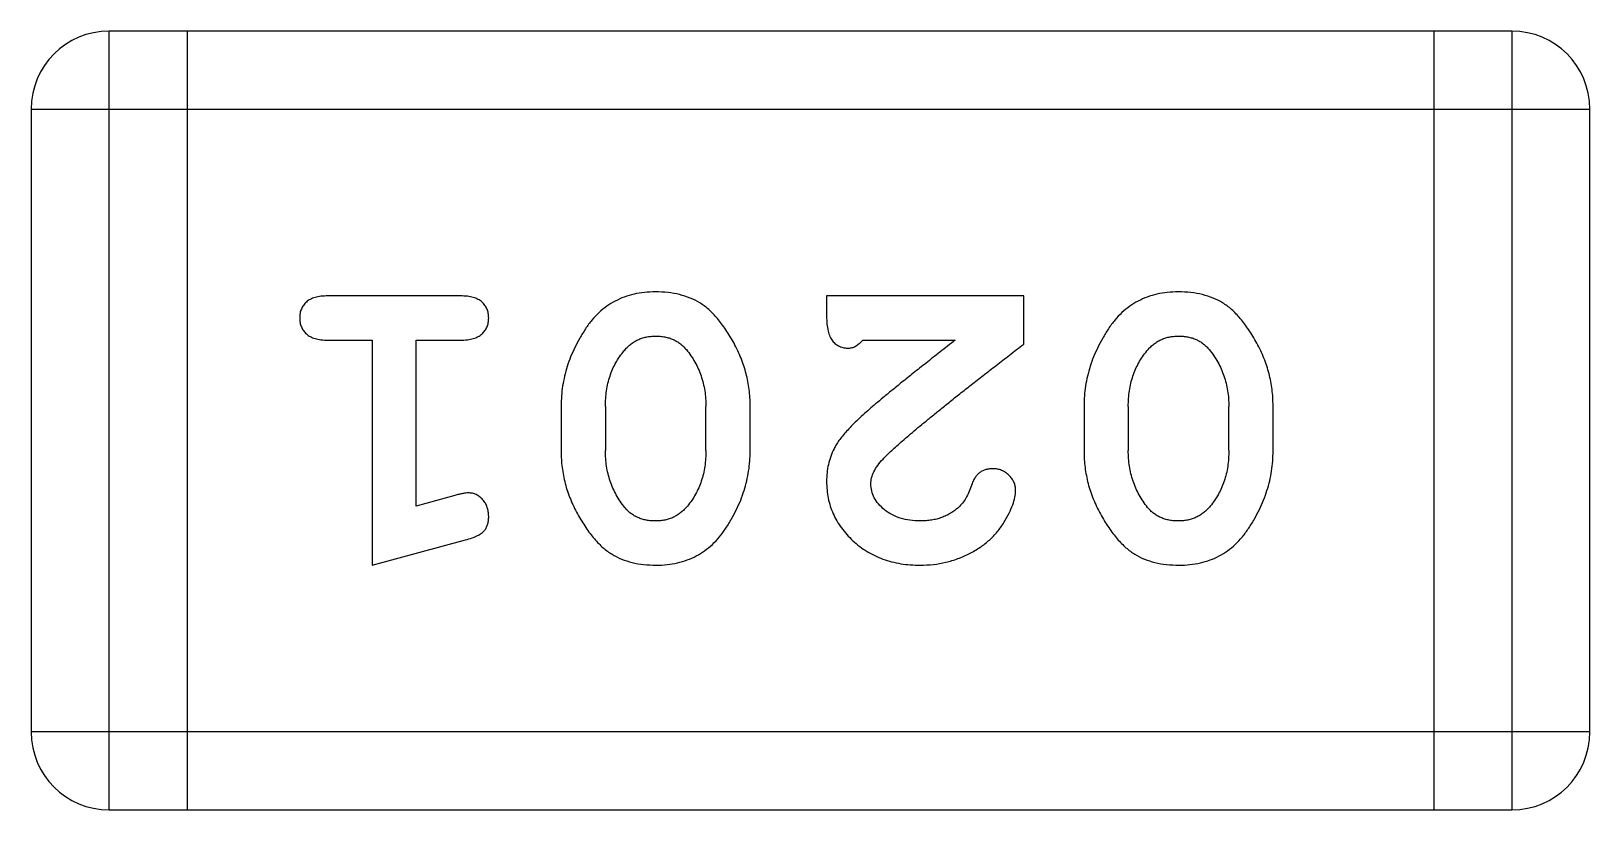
# Model space of a CAD drawing. Header units: millimetres. Extents: x 563 to 681, y 173 to 284.
# Drawn here: x 627.331 to 627.94, y 258.391 to 258.696 of the extents above; entities that cross this region are included whole.
import ezdxf

# ---------------------------------------------------------------- set-up
doc = ezdxf.new("R2010")
doc.units = ezdxf.units.MM
doc.header["$LTSCALE"] = 30.734
doc.layers.get('0').update_dxf_attribs({"linetype": 'CONTINUOUS'})

msp = doc.modelspace()

# ---------------------------------------------------------------- linework, layer by layer
at = {"linetype": 'Continuous'}
for p, q in [((627.36116, 258.39134), (627.36116, 258.69614)), ((627.9098, 258.69614), (627.36116, 258.69614)), ((627.39164, 258.69614), (627.39164, 258.39134)), ((627.87932, 258.69614), (627.87932, 258.39134)), ((627.9098, 258.69614), (627.9098, 258.39134)), ((627.33068, 258.66566), (627.33068, 258.42182)), ((627.33068, 258.66566), (627.94028, 258.66566)), ((627.94028, 258.42182), (627.94028, 258.66566)), ((627.49861, 258.59251), (627.4467, 258.59251)), ((627.64177, 258.59251), (627.64177, 258.58464)), ((627.71886, 258.59251), (627.64177, 258.59251)), ((627.71886, 258.57363), (627.71886, 258.59251)), ((627.4467, 258.5752), (627.464, 258.5752)), ((627.464, 258.5752), (627.464, 258.48711)), ((627.48131, 258.51024), (627.48131, 258.5752)), ((627.48131, 258.5752), (627.49861, 258.5752)), ((627.65593, 258.5752), (627.69211, 258.5752)), ((627.53794, 258.54947), (627.53794, 258.53172)), ((627.55525, 258.5492), (627.55525, 258.53199)), ((627.59458, 258.53199), (627.59458, 258.5492)), ((627.61188, 258.53172), (627.61188, 258.54947)), ((627.74245, 258.54947), (627.74245, 258.53172)), ((627.75976, 258.5492), (627.75976, 258.53199)), ((627.79909, 258.53199), (627.79909, 258.5492)), ((627.81639, 258.53172), (627.81639, 258.54947)), ((627.49633, 258.51439), (627.48131, 258.51024)), ((627.464, 258.48711), (627.50058, 258.49699)), ((627.94028, 258.42182), (627.33068, 258.42182)), ((627.36116, 258.39134), (627.9098, 258.39134))]:
    msp.add_line(p, q, dxfattribs=at)
for centre, start, end in [((627.36116, 258.66566), 90, 180), ((627.9098, 258.66566), 360, 90), ((627.36116, 258.42182), 180, 270), ((627.9098, 258.42182), 270, 360)]:
    msp.add_arc(centre, 0.03048, start, end, dxfattribs=at)
for points, knots in [([(627.4467, 258.59251), (627.4458, 258.59249), (627.44412, 258.59245), (627.4418, 258.59198), (627.43984, 258.59127), (627.4383, 258.59017), (627.43712, 258.58885), (627.43629, 258.58733), (627.43578, 258.58565), (627.43572, 258.58447), (627.43569, 258.58386)], [0, 0, 0, 0, 0.169012, 0.317488, 0.445429, 0.560977, 0.67065, 0.776666, 0.88492, 1, 1, 1, 1]), ([(627.50963, 258.58386), (627.50959, 258.58447), (627.50953, 258.58565), (627.50902, 258.58734), (627.50819, 258.58884), (627.50704, 258.59019), (627.50548, 258.59126), (627.50351, 258.59198), (627.50119, 258.59245), (627.49951, 258.59249), (627.49861, 258.59251)], [0, 0, 0, 0, 0.115051, 0.223278, 0.329269, 0.437893, 0.554681, 0.682591, 0.83103, 1, 1, 1, 1]), ([(627.57484, 258.59408), (627.57339, 258.59404), (627.57058, 258.59397), (627.56648, 258.59326), (627.56265, 258.59214), (627.55907, 258.59054), (627.55574, 258.58852), (627.55271, 258.586), (627.5499, 258.58306), (627.54745, 258.57967), (627.54525, 258.57607), (627.54329, 258.5724), (627.54164, 258.56868), (627.54028, 258.56492), (627.53926, 258.56111), (627.53848, 258.55727), (627.53803, 258.55338), (627.53797, 258.55077), (627.53794, 258.54947)], [0, 0, 0, 0, 0.067217, 0.131051, 0.19272, 0.252824, 0.312745, 0.373449, 0.436041, 0.501494, 0.567761, 0.632087, 0.695096, 0.757109, 0.817993, 0.878657, 0.939311, 1, 1, 1, 1]), ([(627.61188, 258.54947), (627.61186, 258.55054), (627.61183, 258.55267), (627.61152, 258.55585), (627.61104, 258.55898), (627.61033, 258.56207), (627.60947, 258.56512), (627.60833, 258.5681), (627.60708, 258.57107), (627.60559, 258.57395), (627.60402, 258.57668), (627.6024, 258.57923), (627.60075, 258.58153), (627.59911, 258.58365), (627.59741, 258.5855), (627.59571, 258.58718), (627.59397, 258.5886), (627.59161, 258.59019), (627.58843, 258.5918), (627.58423, 258.59311), (627.57966, 258.59394), (627.57648, 258.59403), (627.57484, 258.59408)], [0, 0, 0, 0, 0.049886, 0.09882, 0.148132, 0.19689, 0.246038, 0.295176, 0.345305, 0.395692, 0.445312, 0.491875, 0.535813, 0.577009, 0.616081, 0.652689, 0.687585, 0.720206, 0.785062, 0.85223, 0.923759, 1, 1, 1, 1]), ([(627.77935, 258.59408), (627.7779, 258.59404), (627.77509, 258.59397), (627.771, 258.59326), (627.76716, 258.59214), (627.76358, 258.59054), (627.76026, 258.58852), (627.75722, 258.586), (627.75441, 258.58306), (627.75196, 258.57967), (627.74977, 258.57607), (627.74781, 258.5724), (627.74616, 258.56868), (627.74479, 258.56492), (627.74377, 258.56111), (627.74299, 258.55727), (627.74254, 258.55338), (627.74248, 258.55077), (627.74245, 258.54947)], [0, 0, 0, 0, 0.067217, 0.131051, 0.19272, 0.252824, 0.312745, 0.373449, 0.436041, 0.501494, 0.567761, 0.632087, 0.695096, 0.757109, 0.817993, 0.878657, 0.939311, 1, 1, 1, 1]), ([(627.81639, 258.54947), (627.81637, 258.55054), (627.81634, 258.55267), (627.81603, 258.55585), (627.81555, 258.55898), (627.81485, 258.56207), (627.81398, 258.56512), (627.81284, 258.5681), (627.81159, 258.57107), (627.81011, 258.57395), (627.80853, 258.57668), (627.80691, 258.57923), (627.80526, 258.58153), (627.80362, 258.58365), (627.80192, 258.5855), (627.80022, 258.58718), (627.79848, 258.5886), (627.79612, 258.59019), (627.79294, 258.5918), (627.78874, 258.59311), (627.78418, 258.59394), (627.78099, 258.59403), (627.77935, 258.59408)], [0, 0, 0, 0, 0.049886, 0.09882, 0.148132, 0.19689, 0.246038, 0.295176, 0.345305, 0.395692, 0.445312, 0.491875, 0.535813, 0.577009, 0.616081, 0.652689, 0.687585, 0.720206, 0.785062, 0.85223, 0.923759, 1, 1, 1, 1]), ([(627.43569, 258.58386), (627.43572, 258.58325), (627.43578, 258.58206), (627.43629, 258.58038), (627.43713, 258.57888), (627.43829, 258.57757), (627.43984, 258.57648), (627.4418, 258.57573), (627.44412, 258.57527), (627.4458, 258.57523), (627.4467, 258.5752)], [0, 0, 0, 0, 0.11517, 0.223509, 0.328254, 0.438012, 0.553651, 0.682263, 0.830856, 1, 1, 1, 1]), ([(627.49861, 258.5752), (627.49951, 258.57523), (627.50119, 258.57527), (627.50352, 258.57573), (627.50547, 258.57649), (627.50704, 258.57755), (627.50818, 258.57889), (627.50903, 258.58038), (627.50953, 258.58206), (627.50959, 258.58325), (627.50963, 258.58386)], [0, 0, 0, 0, 0.169102, 0.317658, 0.446239, 0.563118, 0.671828, 0.776546, 0.884858, 1, 1, 1, 1]), ([(627.64177, 258.58464), (627.64179, 258.58358), (627.64183, 258.5816), (627.64228, 258.57889), (627.64294, 258.57665), (627.64401, 258.57491), (627.64532, 258.57361), (627.64684, 258.57271), (627.64857, 258.57214), (627.64979, 258.57209), (627.65042, 258.57206)], [0, 0, 0, 0, 0.1844, 0.34094, 0.473574, 0.586824, 0.690029, 0.789175, 0.890445, 1, 1, 1, 1]), ([(627.5625, 258.57098), (627.5629, 258.57144), (627.56369, 258.57234), (627.56503, 258.57353), (627.56645, 258.57453), (627.56795, 258.57536), (627.56954, 258.576), (627.57121, 258.57644), (627.57297, 258.57672), (627.57417, 258.57676), (627.57479, 258.57678)], [0, 0, 0, 0, 0.129853, 0.25607, 0.380154, 0.49978, 0.62208, 0.743277, 0.868791, 1, 1, 1, 1]), ([(627.57479, 258.57678), (627.57543, 258.57677), (627.57667, 258.57674), (627.57849, 258.57649), (627.58019, 258.57608), (627.58177, 258.57548), (627.58324, 258.57474), (627.5846, 258.57383), (627.58583, 258.57274), (627.58656, 258.57191), (627.58693, 258.57149)], [0, 0, 0, 0, 0.139844, 0.271849, 0.399162, 0.521619, 0.6402, 0.758957, 0.87828, 1, 1, 1, 1]), ([(627.65042, 258.57206), (627.65087, 258.5721), (627.65182, 258.57218), (627.6532, 258.57285), (627.65461, 258.57384), (627.65547, 258.57473), (627.65593, 258.5752)], [0, 0, 0, 0, 0.20611, 0.432681, 0.695597, 1, 1, 1, 1]), ([(627.69211, 258.5752), (627.69011, 258.57364), (627.68629, 258.57065), (627.68082, 258.56633), (627.67584, 258.56241), (627.6714, 258.55883), (627.66744, 258.55566), (627.66403, 258.55282), (627.6611, 258.55038), (627.65934, 258.54886), (627.65854, 258.54817)], [0, 0, 0, 0, 0.176662, 0.337826, 0.484741, 0.617764, 0.73494, 0.837793, 0.926412, 1, 1, 1, 1]), ([(627.76701, 258.57098), (627.76741, 258.57144), (627.7682, 258.57234), (627.76954, 258.57353), (627.77096, 258.57453), (627.77246, 258.57536), (627.77405, 258.576), (627.77573, 258.57644), (627.77748, 258.57672), (627.77869, 258.57676), (627.7793, 258.57678)], [0, 0, 0, 0, 0.129853, 0.25607, 0.380154, 0.49978, 0.62208, 0.743277, 0.868791, 1, 1, 1, 1]), ([(627.7793, 258.57678), (627.77994, 258.57677), (627.78119, 258.57674), (627.783, 258.57649), (627.7847, 258.57608), (627.78628, 258.57548), (627.78775, 258.57474), (627.78911, 258.57383), (627.79035, 258.57274), (627.79108, 258.57191), (627.79144, 258.57149)], [0, 0, 0, 0, 0.139844, 0.271849, 0.399162, 0.521619, 0.6402, 0.758957, 0.87828, 1, 1, 1, 1]), ([(627.55525, 258.5492), (627.55528, 258.55026), (627.55533, 258.55233), (627.55564, 258.55539), (627.5562, 258.55833), (627.55704, 258.56112), (627.55801, 258.5638), (627.5593, 258.56633), (627.56076, 258.56875), (627.56192, 258.57023), (627.5625, 258.57098)], [0, 0, 0, 0, 0.135449, 0.266263, 0.393429, 0.516942, 0.639128, 0.758779, 0.879341, 1, 1, 1, 1]), ([(627.58693, 258.57149), (627.58755, 258.5707), (627.58877, 258.56913), (627.5903, 258.56657), (627.59165, 258.56395), (627.5927, 258.56119), (627.59354, 258.55834), (627.59416, 258.55538), (627.5945, 258.55232), (627.59455, 258.55025), (627.59458, 258.5492)], [0, 0, 0, 0, 0.124927, 0.248361, 0.370889, 0.492583, 0.61616, 0.741472, 0.869044, 1, 1, 1, 1]), ([(627.66385, 258.52865), (627.66429, 258.5291), (627.66524, 258.53009), (627.66685, 258.53164), (627.66874, 258.53337), (627.67092, 258.5353), (627.67337, 258.53742), (627.67609, 258.53977), (627.67912, 258.54226), (627.68242, 258.54498), (627.686, 258.54789), (627.68987, 258.55099), (627.694, 258.55429), (627.69842, 258.55778), (627.70314, 258.56146), (627.70813, 258.56534), (627.71339, 258.56943), (627.717, 258.57221), (627.71886, 258.57363)], [0, 0, 0, 0, 0.026647, 0.057942, 0.094152, 0.134806, 0.180631, 0.231142, 0.286385, 0.346321, 0.411439, 0.481035, 0.555329, 0.634592, 0.718826, 0.807759, 0.901393, 1, 1, 1, 1]), ([(627.75976, 258.5492), (627.75979, 258.55026), (627.75984, 258.55233), (627.76016, 258.55539), (627.76071, 258.55833), (627.76155, 258.56112), (627.76252, 258.5638), (627.76382, 258.56633), (627.76527, 258.56875), (627.76643, 258.57023), (627.76701, 258.57098)], [0, 0, 0, 0, 0.135449, 0.266263, 0.393429, 0.516942, 0.639128, 0.758779, 0.879341, 1, 1, 1, 1]), ([(627.79144, 258.57149), (627.79206, 258.5707), (627.79328, 258.56913), (627.79481, 258.56657), (627.79616, 258.56395), (627.79721, 258.56119), (627.79805, 258.55834), (627.79867, 258.55538), (627.79901, 258.55232), (627.79906, 258.55025), (627.79909, 258.5492)], [0, 0, 0, 0, 0.124927, 0.248361, 0.370889, 0.492583, 0.61616, 0.741472, 0.869044, 1, 1, 1, 1]), ([(627.65854, 258.54817), (627.65766, 258.54739), (627.65596, 258.54591), (627.65359, 258.54369), (627.65148, 258.54158), (627.64961, 258.53959), (627.648, 258.53772), (627.64665, 258.53595), (627.64552, 258.53432), (627.64441, 258.53226), (627.64333, 258.5297), (627.64242, 258.52654), (627.64186, 258.52324), (627.6418, 258.52101), (627.64177, 258.51987)], [0, 0, 0, 0, 0.103002, 0.197728, 0.285279, 0.365235, 0.437224, 0.502446, 0.560545, 0.611446, 0.707576, 0.80349, 0.900532, 1, 1, 1, 1]), ([(627.53794, 258.53172), (627.53796, 258.53065), (627.538, 258.5285), (627.53829, 258.52531), (627.53883, 258.52218), (627.5395, 258.51907), (627.54042, 258.51602), (627.54153, 258.51301), (627.54283, 258.51004), (627.54433, 258.50717), (627.54593, 258.50444), (627.54756, 258.50188), (627.54922, 258.49956), (627.55088, 258.49745), (627.5526, 258.4956), (627.5543, 258.49395), (627.55604, 258.49253), (627.5584, 258.49096), (627.56158, 258.48936), (627.56575, 258.48805), (627.57029, 258.48725), (627.57345, 258.48716), (627.57508, 258.48711)], [0, 0, 0, 0, 0.049855, 0.099516, 0.148482, 0.19758, 0.246804, 0.296268, 0.346517, 0.397047, 0.446826, 0.49336, 0.537801, 0.579207, 0.617974, 0.654833, 0.689171, 0.722088, 0.786392, 0.853518, 0.924186, 1, 1, 1, 1]), ([(627.56282, 258.5097), (627.56222, 258.5105), (627.56102, 258.51209), (627.55947, 258.51463), (627.55815, 258.51728), (627.55711, 258.52003), (627.55625, 258.52288), (627.55567, 258.52583), (627.55532, 258.52888), (627.55527, 258.53094), (627.55525, 258.53199)], [0, 0, 0, 0, 0.125331, 0.248948, 0.371201, 0.494032, 0.616811, 0.742104, 0.868849, 1, 1, 1, 1]), ([(627.57508, 258.48711), (627.57652, 258.48715), (627.57933, 258.48722), (627.58342, 258.48793), (627.58725, 258.48906), (627.59083, 258.49063), (627.59413, 258.49271), (627.59718, 258.49521), (627.59997, 258.49818), (627.60243, 258.50157), (627.60463, 258.50516), (627.60655, 258.50885), (627.60821, 258.51255), (627.60954, 258.51632), (627.6106, 258.52011), (627.61134, 258.52395), (627.6118, 258.52782), (627.61185, 258.53042), (627.61188, 258.53172)], [0, 0, 0, 0, 0.06692, 0.130834, 0.19258, 0.252759, 0.312631, 0.373411, 0.436359, 0.501894, 0.568244, 0.632472, 0.69556, 0.757163, 0.818592, 0.878885, 0.939235, 1, 1, 1, 1]), ([(627.59458, 258.53199), (627.59455, 258.53093), (627.5945, 258.52885), (627.59418, 258.52579), (627.59362, 258.52286), (627.5928, 258.52006), (627.59181, 258.51738), (627.59052, 258.51486), (627.58907, 258.51244), (627.58791, 258.51096), (627.58733, 258.51021)], [0, 0, 0, 0, 0.135446, 0.266257, 0.393419, 0.517936, 0.639137, 0.758785, 0.879345, 1, 1, 1, 1]), ([(627.74245, 258.53172), (627.74247, 258.53065), (627.74251, 258.5285), (627.7428, 258.52531), (627.74334, 258.52218), (627.74401, 258.51907), (627.74493, 258.51602), (627.74605, 258.51301), (627.74734, 258.51004), (627.74884, 258.50717), (627.75044, 258.50444), (627.75207, 258.50188), (627.75373, 258.49956), (627.7554, 258.49745), (627.75711, 258.4956), (627.75881, 258.49395), (627.76055, 258.49253), (627.76291, 258.49096), (627.76609, 258.48936), (627.77026, 258.48805), (627.77481, 258.48725), (627.77796, 258.48716), (627.7796, 258.48711)], [0, 0, 0, 0, 0.049855, 0.099516, 0.148482, 0.19758, 0.246804, 0.296268, 0.346517, 0.397047, 0.446826, 0.49336, 0.537801, 0.579207, 0.617974, 0.654833, 0.689171, 0.722088, 0.786392, 0.853518, 0.924186, 1, 1, 1, 1]), ([(627.76733, 258.5097), (627.76673, 258.5105), (627.76553, 258.51209), (627.76398, 258.51463), (627.76266, 258.51728), (627.76162, 258.52003), (627.76076, 258.52288), (627.76019, 258.52583), (627.75983, 258.52888), (627.75978, 258.53094), (627.75976, 258.53199)], [0, 0, 0, 0, 0.125331, 0.248948, 0.371201, 0.494032, 0.616811, 0.742104, 0.868849, 1, 1, 1, 1]), ([(627.7796, 258.48711), (627.78103, 258.48715), (627.78384, 258.48722), (627.78793, 258.48793), (627.79176, 258.48906), (627.79534, 258.49063), (627.79864, 258.49271), (627.80169, 258.49521), (627.80448, 258.49818), (627.80694, 258.50157), (627.80914, 258.50516), (627.81106, 258.50885), (627.81272, 258.51255), (627.81405, 258.51632), (627.81511, 258.52011), (627.81585, 258.52395), (627.81631, 258.52782), (627.81637, 258.53042), (627.81639, 258.53172)], [0, 0, 0, 0, 0.06692, 0.130834, 0.19258, 0.252759, 0.312631, 0.373411, 0.436359, 0.501894, 0.568244, 0.632472, 0.69556, 0.757163, 0.818592, 0.878885, 0.939235, 1, 1, 1, 1]), ([(627.79909, 258.53199), (627.79906, 258.53093), (627.79901, 258.52885), (627.79869, 258.52579), (627.79813, 258.52286), (627.79731, 258.52006), (627.79632, 258.51738), (627.79503, 258.51486), (627.79358, 258.51244), (627.79242, 258.51096), (627.79184, 258.51021)], [0, 0, 0, 0, 0.135446, 0.266257, 0.393419, 0.517936, 0.639137, 0.758785, 0.879345, 1, 1, 1, 1]), ([(627.65908, 258.51894), (627.65914, 258.51973), (627.65926, 258.52136), (627.66024, 258.5238), (627.66177, 258.52628), (627.66312, 258.52782), (627.66385, 258.52865)], [0, 0, 0, 0, 0.212836, 0.442809, 0.70317, 1, 1, 1, 1]), ([(627.64177, 258.51987), (627.64181, 258.51876), (627.64188, 258.51656), (627.64234, 258.51332), (627.64317, 258.51022), (627.6443, 258.50724), (627.64576, 258.50439), (627.64755, 258.50168), (627.64965, 258.49909), (627.65204, 258.49665), (627.65469, 258.49442), (627.65754, 258.49244), (627.66059, 258.49079), (627.6638, 258.48942), (627.66721, 258.48841), (627.67079, 258.48763), (627.67456, 258.48719), (627.67713, 258.48714), (627.67845, 258.48711)], [0, 0, 0, 0, 0.060981, 0.120256, 0.178148, 0.236115, 0.293993, 0.352864, 0.413358, 0.476056, 0.539296, 0.602396, 0.665116, 0.728325, 0.792919, 0.859317, 0.928302, 1, 1, 1, 1]), ([(627.70689, 258.52486), (627.70639, 258.52484), (627.70544, 258.52481), (627.70407, 258.52454), (627.70282, 258.52407), (627.70169, 258.52338), (627.70065, 258.52249), (627.69978, 258.52131), (627.699, 258.5199), (627.69861, 258.51886), (627.69841, 258.5183)], [0, 0, 0, 0, 0.127347, 0.246131, 0.359406, 0.470543, 0.586092, 0.711469, 0.847022, 1, 1, 1, 1]), ([(627.71571, 258.51643), (627.71568, 258.51698), (627.71561, 258.51806), (627.71509, 258.51961), (627.71426, 258.52106), (627.71314, 258.52237), (627.71178, 258.52347), (627.71025, 258.52426), (627.70862, 258.5248), (627.70747, 258.52484), (627.70689, 258.52486)], [0, 0, 0, 0, 0.120856, 0.239483, 0.360995, 0.490166, 0.620982, 0.746416, 0.870253, 1, 1, 1, 1]), ([(627.50174, 258.51542), (627.5014, 258.51541), (627.50064, 258.51536), (627.4994, 258.51515), (627.49794, 258.51482), (627.49689, 258.51454), (627.49633, 258.51439)], [0, 0, 0, 0, 0.183151, 0.413144, 0.682305, 1, 1, 1, 1]), ([(627.50963, 258.50616), (627.5096, 258.50678), (627.50955, 258.508), (627.50908, 258.50975), (627.50838, 258.51136), (627.50734, 258.51276), (627.50613, 258.51394), (627.50477, 258.51481), (627.50329, 258.51532), (627.50226, 258.51539), (627.50174, 258.51542)], [0, 0, 0, 0, 0.138815, 0.27042, 0.39836, 0.52875, 0.654955, 0.771147, 0.884581, 1, 1, 1, 1]), ([(627.67857, 258.50441), (627.67716, 258.50446), (627.67447, 258.50454), (627.67066, 258.50539), (627.66727, 258.50677), (627.66439, 258.50869), (627.66207, 258.51096), (627.66032, 258.51343), (627.65929, 258.51613), (627.65915, 258.51801), (627.65908, 258.51894)], [0, 0, 0, 0, 0.156344, 0.299348, 0.4327, 0.561, 0.682299, 0.791883, 0.89611, 1, 1, 1, 1]), ([(627.67845, 258.48711), (627.68015, 258.48717), (627.6835, 258.48728), (627.68844, 258.48814), (627.69318, 258.48957), (627.69768, 258.49155), (627.70182, 258.49398), (627.70547, 258.49686), (627.70862, 258.5001), (627.71113, 258.50368), (627.7131, 258.50724), (627.71456, 258.51056), (627.7155, 258.51359), (627.71564, 258.51553), (627.71571, 258.51643)], [0, 0, 0, 0, 0.098286, 0.193983, 0.289056, 0.384352, 0.477435, 0.566197, 0.652355, 0.737986, 0.818188, 0.887401, 0.94802, 1, 1, 1, 1]), ([(627.69841, 258.5183), (627.69809, 258.51741), (627.6975, 258.5157), (627.69628, 258.51341), (627.69502, 258.51139), (627.69395, 258.51031), (627.69344, 258.5098)], [0, 0, 0, 0, 0.285518, 0.544185, 0.781367, 1, 1, 1, 1]), ([(627.57496, 258.50441), (627.57433, 258.50442), (627.57309, 258.50445), (627.57129, 258.5047), (627.56959, 258.50511), (627.56801, 258.50571), (627.56654, 258.50645), (627.56518, 258.50737), (627.56392, 258.50844), (627.56319, 258.50928), (627.56282, 258.5097)], [0, 0, 0, 0, 0.138115, 0.270177, 0.397547, 0.520057, 0.63869, 0.757499, 0.878226, 1, 1, 1, 1]), ([(627.58733, 258.51021), (627.58692, 258.50975), (627.58611, 258.50885), (627.58477, 258.50767), (627.58337, 258.50664), (627.58185, 258.50583), (627.58026, 258.50519), (627.57856, 258.50475), (627.57679, 258.50447), (627.57558, 258.50443), (627.57496, 258.50441)], [0, 0, 0, 0, 0.13042, 0.256046, 0.378133, 0.498725, 0.620452, 0.742761, 0.869406, 1, 1, 1, 1]), ([(627.69344, 258.5098), (627.69294, 258.50937), (627.69194, 258.50852), (627.69032, 258.5074), (627.68858, 258.5065), (627.68676, 258.50573), (627.68485, 258.50513), (627.68283, 258.50473), (627.68073, 258.50444), (627.6793, 258.50442), (627.67857, 258.50441)], [0, 0, 0, 0, 0.121873, 0.243139, 0.363336, 0.485133, 0.607572, 0.734701, 0.864814, 1, 1, 1, 1]), ([(627.77947, 258.50441), (627.77884, 258.50442), (627.77761, 258.50445), (627.7758, 258.5047), (627.7741, 258.50511), (627.77252, 258.50571), (627.77105, 258.50645), (627.76969, 258.50737), (627.76843, 258.50844), (627.7677, 258.50928), (627.76733, 258.5097)], [0, 0, 0, 0, 0.138115, 0.270177, 0.397547, 0.520057, 0.63869, 0.757499, 0.878226, 1, 1, 1, 1]), ([(627.79184, 258.51021), (627.79143, 258.50975), (627.79063, 258.50885), (627.78929, 258.50767), (627.78788, 258.50664), (627.78636, 258.50583), (627.78477, 258.50519), (627.78307, 258.50475), (627.7813, 258.50447), (627.78009, 258.50443), (627.77947, 258.50441)], [0, 0, 0, 0, 0.13042, 0.256046, 0.378133, 0.498725, 0.620452, 0.742761, 0.869406, 1, 1, 1, 1]), ([(627.50058, 258.49699), (627.50143, 258.49724), (627.50299, 258.49772), (627.50508, 258.49857), (627.5067, 258.49948), (627.5079, 258.5005), (627.5087, 258.50168), (627.50923, 258.50302), (627.50959, 258.50452), (627.50961, 258.5056), (627.50963, 258.50616)], [0, 0, 0, 0, 0.187321, 0.344927, 0.475328, 0.579604, 0.674244, 0.773631, 0.882025, 1, 1, 1, 1])]:
    msp.add_open_spline(points, degree=3, knots=knots, dxfattribs=at)

doc.saveas('drawing.dxf')
